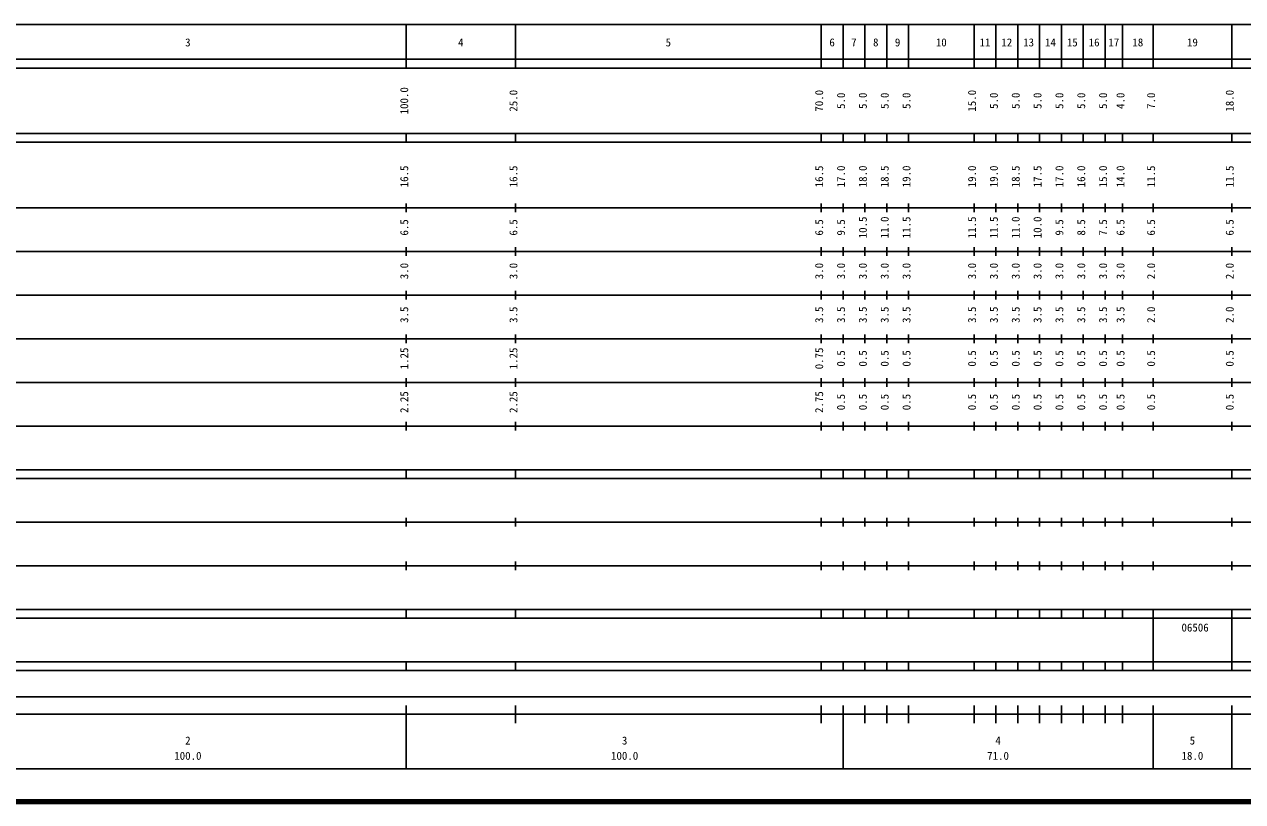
# Model space of a CAD drawing. Units: millimetres on the paper, enlarged 1000 times. Extents: x 40000 to 680000, y 20000 to 380000.
# Drawn here: x 180565 to 459500, y 20000 to 198000 of the extents above; entities that cross this region are included whole.
import ezdxf
from ezdxf.enums import TextEntityAlignment as Align

# ---------------------------------------------------------------- set-up
doc = ezdxf.new("R2010")
doc.units = ezdxf.units.MM
doc.header["$LTSCALE"] = 1000
doc.layers.add('M-TTL', color=2, linetype='Continuous', lineweight=140)
doc.layers.add('M-TTL-BAND', color=7, linetype='Continuous', lineweight=25)
doc.styles.add('ＭＳ ゴシック', font='')
doc.styles.get('ＭＳ ゴシック').set_extended_font_data('MS Gothic')

msp = doc.modelspace()

# ---------------------------------------------------------------- linework, layer by layer
at = {"layer": 'M-TTL'}
msp.add_line((40000, 20000), (680000, 20000), dxfattribs=at)
at = {"layer": 'M-TTL-BAND'}
for p, q in [((68000, 198000), (579000, 198000)), ((268000, 188000), (268000, 198000)), ((293000, 188000), (293000, 198000)), ((363000, 188000), (363000, 198000)), ((368000, 188000), (368000, 198000)), ((373000, 188000), (373000, 198000)), ((378000, 188000), (378000, 198000)), ((383000, 188000), (383000, 198000)), ((398000, 188000), (398000, 198000)), ((403000, 188000), (403000, 198000)), ((408000, 188000), (408000, 198000)), ((413000, 188000), (413000, 198000)), ((418000, 188000), (418000, 198000)), ((423000, 188000), (423000, 198000)), ((428000, 188000), (428000, 198000)), ((432000, 188000), (432000, 198000)), ((439000, 188000), (439000, 198000)), ((457000, 188000), (457000, 198000)), ((40000, 190000), (579000, 190000)), ((40000, 188000), (579000, 188000)), ((40000, 173000), (579000, 173000)), ((268000, 171000), (268000, 173000)), ((293000, 171000), (293000, 173000)), ((363000, 171000), (363000, 173000)), ((368000, 171000), (368000, 173000)), ((373000, 171000), (373000, 173000)), ((378000, 171000), (378000, 173000)), ((383000, 171000), (383000, 173000)), ((398000, 171000), (398000, 173000)), ((403000, 171000), (403000, 173000)), ((408000, 171000), (408000, 173000)), ((413000, 171000), (413000, 173000)), ((418000, 171000), (418000, 173000)), ((423000, 171000), (423000, 173000)), ((428000, 171000), (428000, 173000)), ((432000, 171000), (432000, 173000)), ((439000, 171000), (439000, 173000)), ((457000, 171000), (457000, 173000)), ((40000, 171000), (579000, 171000)), ((268000, 155000), (268000, 157000)), ((293000, 155000), (293000, 157000)), ((363000, 155000), (363000, 157000)), ((368000, 155000), (368000, 157000)), ((373000, 155000), (373000, 157000)), ((378000, 155000), (378000, 157000)), ((383000, 155000), (383000, 157000)), ((398000, 155000), (398000, 157000)), ((403000, 155000), (403000, 157000)), ((408000, 155000), (408000, 157000)), ((413000, 155000), (413000, 157000)), ((418000, 155000), (418000, 157000)), ((423000, 155000), (423000, 157000)), ((428000, 155000), (428000, 157000)), ((432000, 155000), (432000, 157000)), ((439000, 155000), (439000, 157000)), ((457000, 155000), (457000, 157000)), ((40000, 156000), (579000, 156000)), ((46000, 146000), (579000, 146000)), ((268000, 145000), (268000, 147000)), ((293000, 145000), (293000, 147000)), ((363000, 145000), (363000, 147000)), ((368000, 145000), (368000, 147000)), ((373000, 145000), (373000, 147000)), ((378000, 145000), (378000, 147000)), ((383000, 145000), (383000, 147000)), ((398000, 145000), (398000, 147000)), ((403000, 145000), (403000, 147000)), ((408000, 145000), (408000, 147000)), ((413000, 145000), (413000, 147000)), ((418000, 145000), (418000, 147000)), ((423000, 145000), (423000, 147000)), ((428000, 145000), (428000, 147000)), ((432000, 145000), (432000, 147000)), ((439000, 145000), (439000, 147000)), ((457000, 145000), (457000, 147000)), ((268000, 135000), (268000, 137000)), ((293000, 135000), (293000, 137000)), ((363000, 135000), (363000, 137000)), ((368000, 135000), (368000, 137000)), ((373000, 135000), (373000, 137000)), ((378000, 135000), (378000, 137000)), ((383000, 135000), (383000, 137000)), ((398000, 135000), (398000, 137000)), ((403000, 135000), (403000, 137000)), ((408000, 135000), (408000, 137000)), ((413000, 135000), (413000, 137000)), ((418000, 135000), (418000, 137000)), ((423000, 135000), (423000, 137000)), ((428000, 135000), (428000, 137000)), ((432000, 135000), (432000, 137000)), ((439000, 135000), (439000, 137000)), ((457000, 135000), (457000, 137000)), ((52000, 136000), (579000, 136000)), ((46000, 126000), (579000, 126000)), ((268000, 125000), (268000, 127000)), ((293000, 125000), (293000, 127000)), ((363000, 125000), (363000, 127000)), ((368000, 125000), (368000, 127000)), ((373000, 125000), (373000, 127000)), ((378000, 125000), (378000, 127000)), ((383000, 125000), (383000, 127000)), ((398000, 125000), (398000, 127000)), ((403000, 125000), (403000, 127000)), ((408000, 125000), (408000, 127000)), ((413000, 125000), (413000, 127000)), ((418000, 125000), (418000, 127000)), ((423000, 125000), (423000, 127000)), ((428000, 125000), (428000, 127000)), ((432000, 125000), (432000, 127000)), ((439000, 125000), (439000, 127000)), ((457000, 125000), (457000, 127000)), ((52000, 116000), (579000, 116000)), ((268000, 115000), (268000, 117000)), ((293000, 115000), (293000, 117000)), ((363000, 115000), (363000, 117000)), ((368000, 115000), (368000, 117000)), ((373000, 115000), (373000, 117000)), ((378000, 115000), (378000, 117000)), ((383000, 115000), (383000, 117000)), ((398000, 115000), (398000, 117000)), ((403000, 115000), (403000, 117000)), ((408000, 115000), (408000, 117000)), ((413000, 115000), (413000, 117000)), ((418000, 115000), (418000, 117000)), ((423000, 115000), (423000, 117000)), ((428000, 115000), (428000, 117000)), ((432000, 115000), (432000, 117000)), ((439000, 115000), (439000, 117000)), ((457000, 115000), (457000, 117000)), ((46000, 106000), (579000, 106000)), ((268000, 105000), (268000, 107000)), ((293000, 105000), (293000, 107000)), ((363000, 105000), (363000, 107000)), ((368000, 105000), (368000, 107000)), ((373000, 105000), (373000, 107000)), ((378000, 105000), (378000, 107000)), ((383000, 105000), (383000, 107000)), ((398000, 105000), (398000, 107000)), ((403000, 105000), (403000, 107000)), ((408000, 105000), (408000, 107000)), ((413000, 105000), (413000, 107000)), ((418000, 105000), (418000, 107000)), ((423000, 105000), (423000, 107000)), ((428000, 105000), (428000, 107000)), ((432000, 105000), (432000, 107000)), ((439000, 105000), (439000, 107000)), ((457000, 105000), (457000, 107000)), ((40000, 96000), (579000, 96000)), ((268000, 94000), (268000, 96000)), ((293000, 94000), (293000, 96000)), ((363000, 94000), (363000, 96000)), ((368000, 94000), (368000, 96000)), ((373000, 94000), (373000, 96000)), ((378000, 94000), (378000, 96000)), ((383000, 94000), (383000, 96000)), ((398000, 94000), (398000, 96000)), ((403000, 94000), (403000, 96000)), ((408000, 94000), (408000, 96000)), ((413000, 94000), (413000, 96000)), ((418000, 94000), (418000, 96000)), ((423000, 94000), (423000, 96000)), ((428000, 94000), (428000, 96000)), ((432000, 94000), (432000, 96000)), ((439000, 94000), (439000, 96000)), ((457000, 94000), (457000, 96000)), ((40000, 94000), (579000, 94000)), ((49000, 84000), (579000, 84000)), ((268000, 83000), (268000, 85000)), ((293000, 83000), (293000, 85000)), ((363000, 83000), (363000, 85000)), ((368000, 83000), (368000, 85000)), ((373000, 83000), (373000, 85000)), ((378000, 83000), (378000, 85000)), ((383000, 83000), (383000, 85000)), ((398000, 83000), (398000, 85000)), ((403000, 83000), (403000, 85000)), ((408000, 83000), (408000, 85000)), ((413000, 83000), (413000, 85000)), ((418000, 83000), (418000, 85000)), ((423000, 83000), (423000, 85000)), ((428000, 83000), (428000, 85000)), ((432000, 83000), (432000, 85000)), ((439000, 83000), (439000, 85000)), ((457000, 83000), (457000, 85000)), ((40000, 74000), (579000, 74000)), ((268000, 73000), (268000, 75000)), ((293000, 73000), (293000, 75000)), ((363000, 73000), (363000, 75000)), ((368000, 73000), (368000, 75000)), ((373000, 73000), (373000, 75000)), ((378000, 73000), (378000, 75000)), ((383000, 73000), (383000, 75000)), ((398000, 73000), (398000, 75000)), ((403000, 73000), (403000, 75000)), ((408000, 73000), (408000, 75000)), ((413000, 73000), (413000, 75000)), ((418000, 73000), (418000, 75000)), ((423000, 73000), (423000, 75000)), ((428000, 73000), (428000, 75000)), ((432000, 73000), (432000, 75000)), ((439000, 73000), (439000, 75000)), ((457000, 73000), (457000, 75000)), ((40000, 64000), (579000, 64000)), ((40000, 62000), (579000, 62000)), ((268000, 62000), (268000, 64000)), ((293000, 62000), (293000, 64000)), ((363000, 62000), (363000, 64000)), ((368000, 62000), (368000, 64000)), ((373000, 62000), (373000, 64000)), ((378000, 62000), (378000, 64000)), ((383000, 62000), (383000, 64000)), ((398000, 62000), (398000, 64000)), ((403000, 62000), (403000, 64000)), ((408000, 62000), (408000, 64000)), ((413000, 62000), (413000, 64000)), ((418000, 62000), (418000, 64000)), ((423000, 62000), (423000, 64000)), ((428000, 62000), (428000, 64000)), ((432000, 62000), (432000, 64000)), ((439000, 62000), (439000, 64000)), ((439000, 52000), (439000, 62000)), ((457000, 62000), (457000, 64000)), ((457000, 52000), (457000, 62000)), ((40000, 52000), (579000, 52000)), ((268000, 50000), (268000, 52000)), ((293000, 50000), (293000, 52000)), ((363000, 50000), (363000, 52000)), ((368000, 50000), (368000, 52000)), ((373000, 50000), (373000, 52000)), ((378000, 50000), (378000, 52000)), ((383000, 50000), (383000, 52000)), ((398000, 50000), (398000, 52000)), ((403000, 50000), (403000, 52000)), ((408000, 50000), (408000, 52000)), ((413000, 50000), (413000, 52000)), ((418000, 50000), (418000, 52000)), ((423000, 50000), (423000, 52000)), ((428000, 50000), (428000, 52000)), ((432000, 50000), (432000, 52000)), ((439000, 50000), (439000, 52000)), ((457000, 50000), (457000, 52000)), ((40000, 50000), (579000, 50000)), ((71000, 44000), (565000, 44000)), ((268000, 27500), (268000, 42000)), ((293000, 38000), (293000, 42000)), ((363000, 38000), (363000, 42000)), ((368000, 27500), (368000, 42000)), ((373000, 38000), (373000, 42000)), ((378000, 38000), (378000, 42000)), ((383000, 38000), (383000, 42000)), ((398000, 38000), (398000, 42000)), ((403000, 38000), (403000, 42000)), ((408000, 38000), (408000, 42000)), ((413000, 38000), (413000, 42000)), ((418000, 38000), (418000, 42000)), ((423000, 38000), (423000, 42000)), ((428000, 38000), (428000, 42000)), ((432000, 38000), (432000, 42000)), ((439000, 27500), (439000, 42000)), ((457000, 27500), (457000, 42000)), ((40000, 40000), (579000, 40000)), ((68000, 27500), (579000, 27500))]:
    msp.add_line(p, q, dxfattribs=at)

# ---------------------------------------------------------------- texts
at = {"layer": 'M-TTL-BAND', "style": 'ＭＳ ゴシック'}
for s, p in [('3', (218000, 192405)), ('4', (280500, 192405)), ('5', (328000, 192405)), ('6', (365500, 192405)), ('7', (370500, 192405)), ('8', (375500, 192405)), ('9', (380500, 192405)), ('10', (390500, 192405)), ('11', (400500, 192405)), ('12', (405500, 192405)), ('13', (410500, 192405)), ('14', (415500, 192405)), ('15', (420500, 192405)), ('16', (425500, 192405)), ('17', (430000, 192405)), ('18', (435500, 192405)), ('19', (448000, 192405)), ('2', (218000, 32523)), ('3', (318000, 32523)), ('4', (403500, 32523)), ('5', (448000, 32523)), ('100.0', (218000, 29033)), ('100.0', (318000, 29033)), ('71.0', (403500, 29033)), ('18.0', (448000, 29033))]:
    msp.add_text(s, height=1833, dxfattribs=at).set_placement(p, align=Align.BOTTOM_CENTER)
for s, p in [('100.0', (269000, 180500)), ('25.0', (294000, 180500)), ('70.0', (364000, 180500)), ('5.0', (369000, 180500)), ('5.0', (374000, 180500)), ('5.0', (379000, 180500)), ('5.0', (384000, 180500)), ('15.0', (399000, 180500)), ('5.0', (404000, 180500)), ('5.0', (409000, 180500)), ('5.0', (414000, 180500)), ('5.0', (419000, 180500)), ('5.0', (424000, 180500)), ('5.0', (429000, 180500)), ('4.0', (433000, 180500)), ('7.0', (440000, 180500)), ('18.0', (458000, 180500)), ('16.5', (269000, 163174)), ('16.5', (294000, 163174)), ('16.5', (364000, 163174)), ('17.0', (369000, 163174)), ('18.0', (374000, 163174)), ('18.5', (379000, 163174)), ('19.0', (384000, 163174)), ('19.0', (399000, 163174)), ('19.0', (404000, 163174)), ('18.5', (409000, 163174)), ('17.5', (414000, 163174)), ('17.0', (419000, 163174)), ('16.0', (424000, 163174)), ('15.0', (429000, 163174)), ('14.0', (433000, 163174)), ('11.5', (440000, 163174)), ('11.5', (458000, 163174)), ('10.5', (374000, 151500)), ('11.0', (379000, 151500)), ('11.5', (384000, 151500)), ('11.5', (399000, 151500)), ('11.5', (404000, 151500)), ('11.0', (409000, 151500)), ('10.0', (414000, 151500)), ('6.5', (269000, 151500)), ('6.5', (294000, 151500)), ('6.5', (364000, 151500)), ('9.5', (369000, 151500)), ('9.5', (419000, 151500)), ('8.5', (424000, 151500)), ('7.5', (429000, 151500)), ('6.5', (433000, 151500)), ('6.5', (440000, 151500)), ('6.5', (458000, 151500)), ('3.0', (269000, 141500)), ('3.0', (294000, 141500)), ('3.0', (364000, 141500)), ('3.0', (369000, 141500)), ('3.0', (374000, 141500)), ('3.0', (379000, 141500)), ('3.0', (384000, 141500)), ('3.0', (399000, 141500)), ('3.0', (404000, 141500)), ('3.0', (409000, 141500)), ('3.0', (414000, 141500)), ('3.0', (419000, 141500)), ('3.0', (424000, 141500)), ('3.0', (429000, 141500)), ('3.0', (433000, 141500)), ('2.0', (440000, 141500)), ('2.0', (458000, 141500)), ('3.5', (269000, 131500)), ('3.5', (294000, 131500)), ('3.5', (364000, 131500)), ('3.5', (369000, 131500)), ('3.5', (374000, 131500)), ('3.5', (379000, 131500)), ('3.5', (384000, 131500)), ('3.5', (399000, 131500)), ('3.5', (404000, 131500)), ('3.5', (409000, 131500)), ('3.5', (414000, 131500)), ('3.5', (419000, 131500)), ('3.5', (424000, 131500)), ('3.5', (429000, 131500)), ('3.5', (433000, 131500)), ('2.0', (440000, 131500)), ('2.0', (458000, 131500)), ('1.25', (269000, 121500)), ('1.25', (294000, 121500)), ('0.75', (364000, 121500)), ('0.5', (369000, 121500)), ('0.5', (374000, 121500)), ('0.5', (379000, 121500)), ('0.5', (384000, 121500)), ('0.5', (399000, 121500)), ('0.5', (404000, 121500)), ('0.5', (409000, 121500)), ('0.5', (414000, 121500)), ('0.5', (419000, 121500)), ('0.5', (424000, 121500)), ('0.5', (429000, 121500)), ('0.5', (433000, 121500)), ('0.5', (440000, 121500)), ('0.5', (458000, 121500)), ('2.25', (269000, 111500)), ('2.25', (294000, 111500)), ('2.75', (364000, 111500)), ('0.5', (369000, 111500)), ('0.5', (374000, 111500)), ('0.5', (379000, 111500)), ('0.5', (384000, 111500)), ('0.5', (399000, 111500)), ('0.5', (404000, 111500)), ('0.5', (409000, 111500)), ('0.5', (414000, 111500)), ('0.5', (419000, 111500)), ('0.5', (424000, 111500)), ('0.5', (429000, 111500)), ('0.5', (433000, 111500)), ('0.5', (440000, 111500)), ('0.5', (458000, 111500))]:
    msp.add_text(s, height=1833, rotation=90, dxfattribs=at).set_placement(p, align=Align.BOTTOM_CENTER)
msp.add_text('06506', height=1833, dxfattribs=at).set_placement((445500, 58405), align=Align.BOTTOM_LEFT)

doc.saveas('drawing.dxf')
